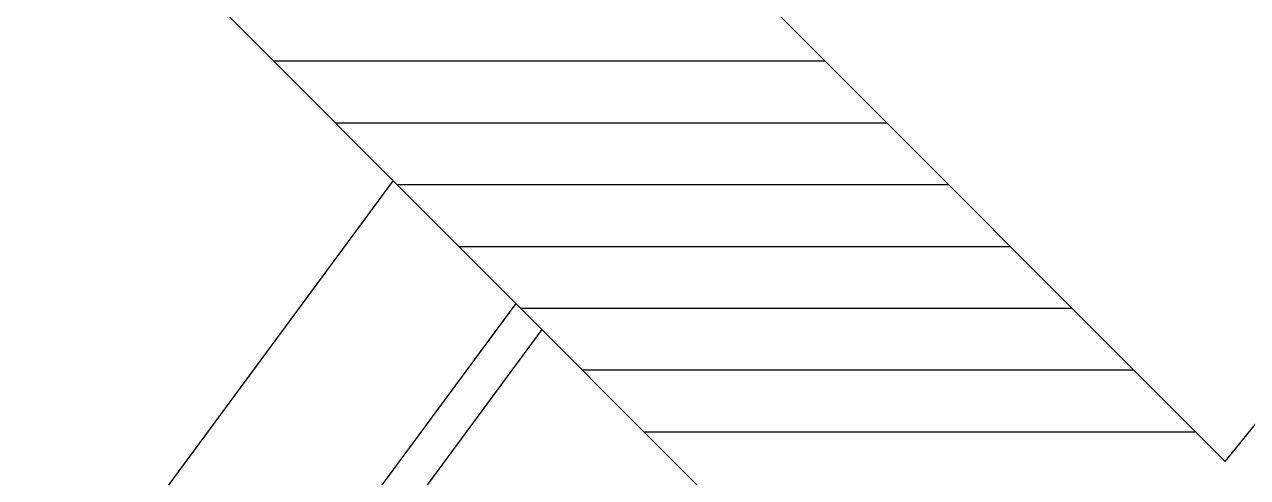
# Model space of a CAD drawing. Header units: millimetres. Extents: x -3 to 2253, y -3 to 1300.
# Drawn here: x 1505.812 to 1508.288, y 902.282 to 903.199 of the extents above; entities that cross this region are included whole.
import ezdxf

# ---------------------------------------------------------------- set-up
doc = ezdxf.new("R2010")
doc.units = ezdxf.units.MM
doc.layers.add('ROOD', color=1, linetype='Continuous')
doc.layers.add('VEILIG', color=7, linetype='Continuous')

# ---------------------------------------------------------------- blocks, each defined once
blk = doc.blocks.new('*X631')
at = {"color": 0}
for p, q in [((100.3168, 102.125), (101.4332, 102.125)), ((100.4418, 102), (101.5582, 102)), ((100.5668, 101.875), (101.6832, 101.875)), ((100.6918, 101.75), (101.8082, 101.75)), ((100.8168, 101.625), (101.9332, 101.625)), ((100.9418, 101.5), (102.0582, 101.5)), ((101.0668, 101.375), (102.1832, 101.375))]:
    blk.add_line(p, q, dxfattribs=at)
blk = doc.blocks.new('PIC-26')
at = {"layer": 'VEILIG'}
for p, q in [((-2.6851, 3.2433), (3.2433, -2.6851)), ((-3.2433, 2.6851), (2.6851, -3.2433)), ((1.5588, -2.117), (0.8833, -3.0309)), ((1.8072, -2.3654), (1.3616, -2.9684)), ((1.8599, -2.4181), (1.2219, -3.2812))]:
    blk.add_line(p, q, dxfattribs=at)
blk.add_circle((0, 0), 5, dxfattribs=at)
for start, end in [(320.3794, 129.6206), (140.3794, 309.6206)]:
    blk.add_arc((0, 0), 4.2105, start, end, dxfattribs=at)
at = {"layer": 'ROOD'}
blk.add_blockref('*X631', (-99, -104), dxfattribs=at)

msp = doc.modelspace()

# ---------------------------------------------------------------- block references
msp.add_blockref('PIC-26', (1505, 905))

doc.saveas('drawing.dxf')
